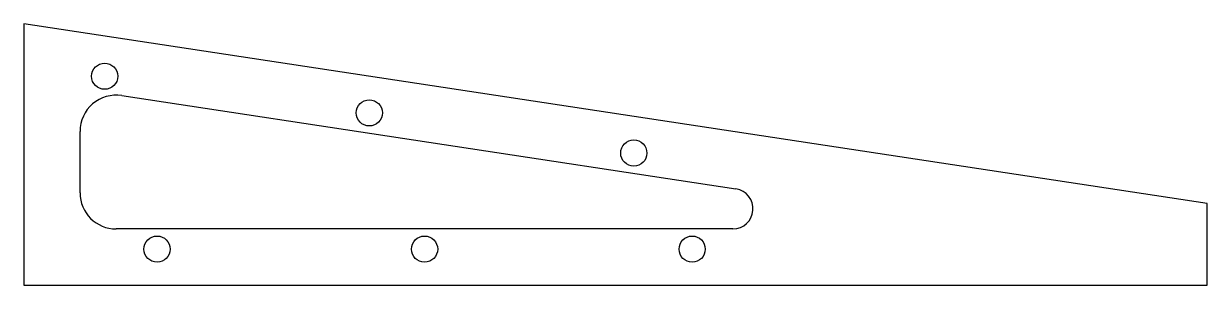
# Model space of a CAD drawing. Header units: millimetres. Extents: x -148 to 146, y 0 to 65.
import ezdxf

# ---------------------------------------------------------------- set-up
doc = ezdxf.new("R2010")
doc.units = ezdxf.units.MM

msp = doc.modelspace()

# ---------------------------------------------------------------- linework, layer by layer
at = {"color": 7, "linetype": 'Continuous', "lineweight": 25}
for p, q in [((146, 20.3), (-148, 65)), ((-148, 65), (-148, 0)), ((-123.65, 47.14), (28.92, 23.94)), ((-134, 23), (-134, 38.24)), ((146, 0), (146, 20.3)), ((28.16, 14), (-125, 14)), ((-148, 0), (146, 0))]:
    msp.add_line(p, q, dxfattribs=at)
for centre in [(-127.88, 51.94), (-62.15, 42.84), (3.55, 32.86), (-114.87, 9), (-48.42, 9), (18.04, 9)]:
    msp.add_circle(centre, 3.25, dxfattribs=at)
for centre, radius, start, end in [((-125, 38.24), 9, 81.3557, 180), ((28.16, 19), 5, 270, 81.3557), ((-125, 23), 9, 180, 270)]:
    msp.add_arc(centre, radius, start, end, dxfattribs=at)

doc.saveas('drawing.dxf')
